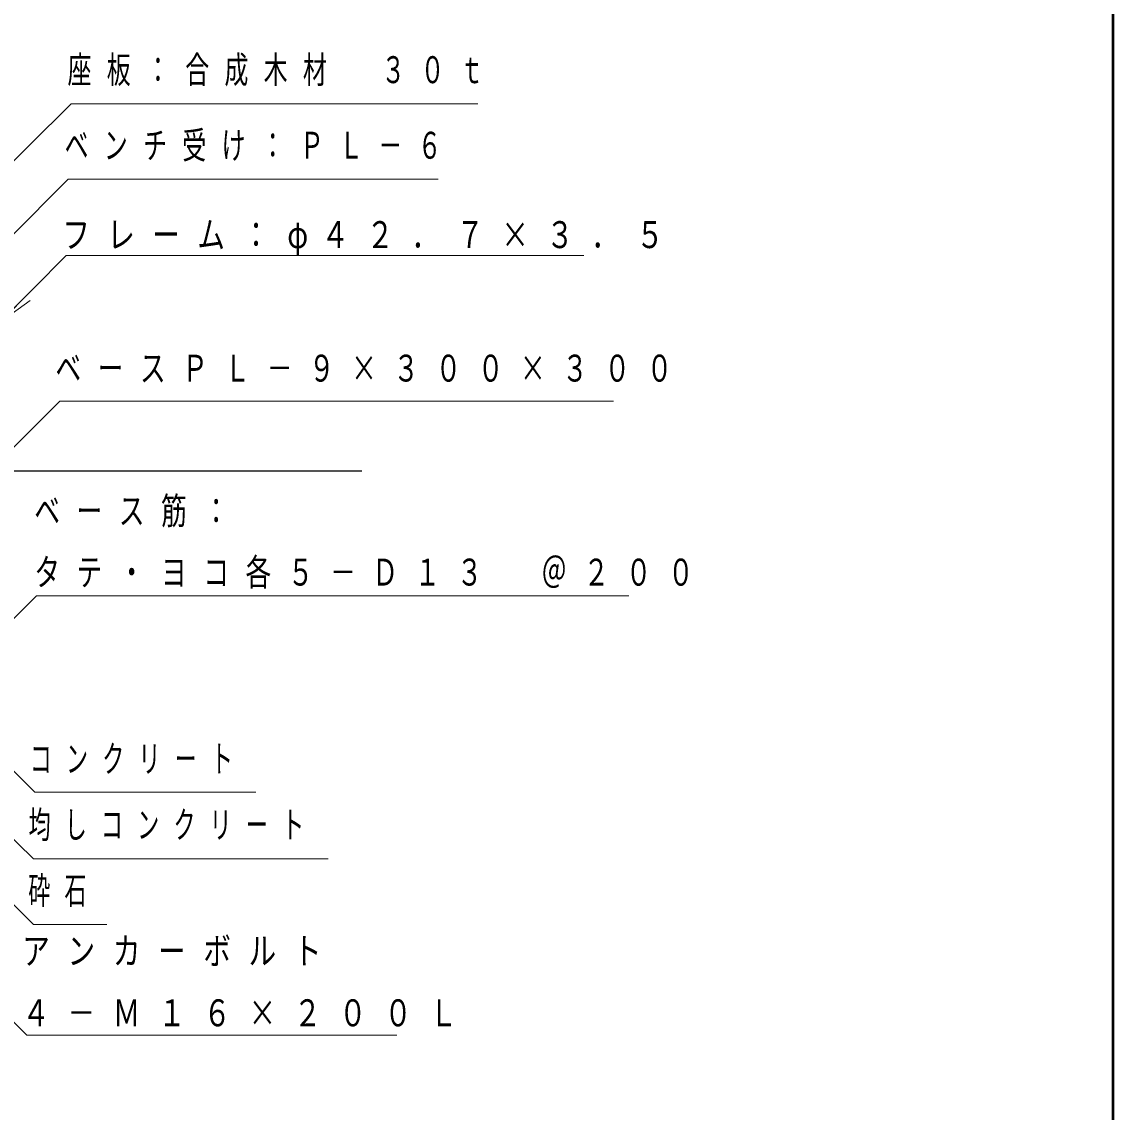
# Model space of a CAD drawing. Units: millimetres on the paper. Extents: x -385 to 0, y 0 to 267.
# Drawn here: x -89 to 0, y 89.2 to 178.1 of the extents above; entities that cross this region are included whole.
import ezdxf

# ---------------------------------------------------------------- set-up
doc = ezdxf.new("R2010")
doc.units = ezdxf.units.MM
doc.layers.add('LY_1', color=190, linetype='Continuous', lineweight=25)
doc.layers.add('LY_2', color=7, linetype='Continuous', lineweight=13)
doc.styles.add('ＭＳ ゴシック', font='')
doc.styles.get('ＭＳ ゴシック').set_extended_font_data('MS Gothic')

msp = doc.modelspace()

# ---------------------------------------------------------------- linework, layer by layer
at = {"layer": 'LY_1', "color": 7, "lineweight": 13}
for p, q in [((-90.745, 153.595), (-88.631, 155.723)), ((-88.276, 155.371), (-90.745, 153.595))]:
    msp.add_line(p, q, dxfattribs=at)
at = {"layer": 'LY_1', "color": 7}
msp.add_line((-107.644, 141.471), (-61.249, 141.471), dxfattribs=at)
at = {"layer": 'LY_1', "color": 7, "lineweight": 13}
for points in [[(-102.19, 154.31), (-84.943, 171.408), (-51.793, 171.408)], [(-99.484, 150.883), (-85.172, 165.261), (-55.022, 165.261)], [(-90.745, 153.595), (-85.335, 159.04), (-43.154, 159.04)], [(-106.249, 126.771), (-85.86, 147.161), (-40.728, 147.161)], [(-97.956, 121.084), (-87.772, 131.292), (-39.467, 131.292)], [(-95.108, 122.503), (-87.89, 115.284), (-69.89, 115.284)], [(-114.496, 121.702), (-88.548, 95.468), (-58.394, 95.468)], [(-95.708, 117.364), (-87.991, 109.851), (-63.991, 109.851)], [(-97.792, 114.332), (-88.017, 104.496), (-82.017, 104.496)]]:
    msp.add_lwpolyline(points, dxfattribs=at)
at = {"layer": 'LY_2', "lineweight": 50}
msp.add_line((0, 0), (0, 267), dxfattribs=at)

# ---------------------------------------------------------------- texts
at = {"layer": 'LY_1', "color": 7, "char_height": 2.199, "style": 'ＭＳ ゴシック'}
for s, insert, attachment_point in [('\\T1.64;\\W0.65;座板：合成木材\u3000３０ｔ', (-85.229, 174.058), 4), ('\\T1.64;\\W0.65;ベンチ受け：ＰＬ－６', (-85.468, 167.911), 4), ('\\T1.63;\\W0.75;フレーム：φ４２．７×３．５', (-85.654, 159.04), 7), ('\\T1.64;\\W0.7;ベースＰＬ－９×３００×３００', (-86.217, 149.811), 4), ('\\T1.64;\\W0.7;ベース筋：', (-87.94, 138.092), 4), ('\\T1.64;\\W0.7;タテ・ヨコ各５－Ｄ１３\u3000＠２００', (-87.94, 133.092), 4), ('\\T1.64;\\W0.6;コンクリート', (-88.306, 117.934), 4), ('\\T1.64;\\W0.6;均しコンクリート', (-88.407, 112.501), 4), ('\\T1.64;\\W0.6;砕石', (-88.433, 107.146), 4), ('\\T1.64;\\W0.75;アンカーボルト', (-88.919, 102.268), 4), ('\\T1.64;\\W0.75;４－Ｍ１６×２００Ｌ', (-88.919, 97.268), 4)]:
    msp.add_mtext(s, dxfattribs=dict(at, insert=insert, attachment_point=attachment_point))

doc.saveas('drawing.dxf')
